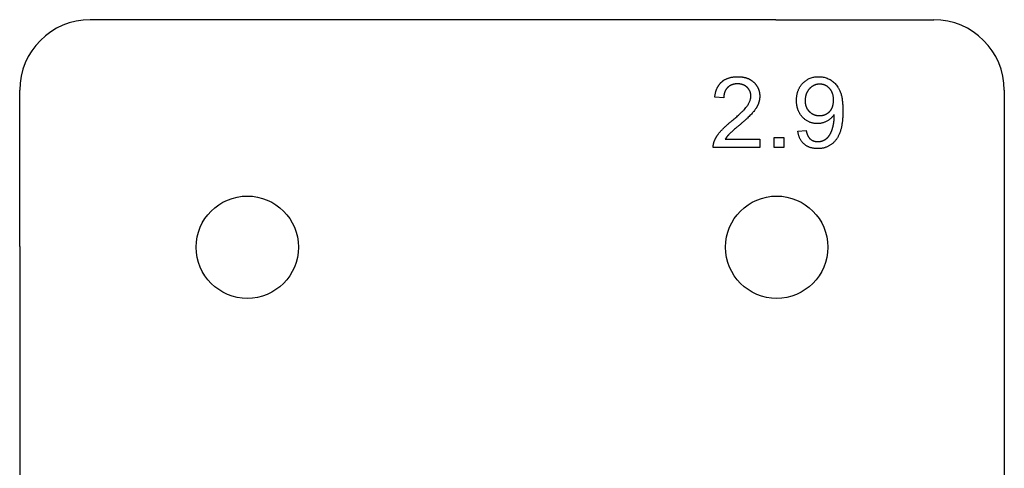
# Model space of a CAD drawing. Header units: millimetres. Extents: x 10 to 192, y -91 to 170.
# Drawn here: x 25.35 to 53.25, y 52.55 to 65.27 of the extents above; entities that cross this region are included whole.
import ezdxf

# ---------------------------------------------------------------- set-up
doc = ezdxf.new("R2010")
doc.units = ezdxf.units.MM
doc.layers.add('Sketch plane 01', color=7, linetype='Continuous')

msp = doc.modelspace()

# ---------------------------------------------------------------- linework, layer by layer
at = {"layer": 'Sketch plane 01'}
for p, q in [((46.364, 65.271), (27.35, 65.271)), ((46.775, 65.271), (46.364, 65.271)), ((46.775, 65.271), (51.25, 65.271)), ((25.35, 58.843), (25.35, 63.271)), ((45.3, 63.051), (45.048, 63.077)), ((53.25, 63.271), (53.25, 57.861)), ((47.399, 62.111), (47.634, 62.133)), ((45.343, 61.884), (46.323, 61.884)), ((46.323, 61.884), (46.323, 61.649)), ((46.724, 61.649), (46.724, 61.928)), ((46.724, 61.928), (47.003, 61.928)), ((47.003, 61.928), (47.003, 61.649)), ((46.323, 61.649), (45.002, 61.649)), ((47.003, 61.649), (46.724, 61.649)), ((25.35, 58.843), (25.35, 30.107)), ((53.25, 58.797), (53.25, 30.107))]:
    msp.add_line(p, q, dxfattribs=at)
for centre in [(31.8, 58.821), (46.8, 58.821)]:
    msp.add_circle(centre, 1.45, dxfattribs=at)
for centre, start, end in [((27.35, 63.271), 90, 180), ((51.25, 63.271), 0, 90)]:
    msp.add_arc(centre, 2, start, end, dxfattribs=at)
for points, knots in [([(45.048, 63.077), (45.074, 63.36), (45.243, 63.508), (45.412, 63.655), (45.697, 63.655), (45.985, 63.655), (46.153, 63.496), (46.32, 63.336), (46.32, 63.101), (46.32, 62.981), (46.271, 62.865), (46.222, 62.749), (46.108, 62.621), (45.994, 62.493), (45.73, 62.269), (45.509, 62.084), (45.446, 62.017), (45.384, 61.951), (45.343, 61.884)], [0, 0, 0, 0.155886, 0.155886, 0.311772, 0.311772, 0.46915, 0.46915, 0.626527, 0.626527, 0.706581, 0.706581, 0.786634, 0.786634, 0.866688, 0.866688, 0.933344, 0.933344, 1, 1, 1]), ([(47.634, 62.133), (47.664, 61.966), (47.749, 61.891), (47.834, 61.816), (47.966, 61.816), (48.079, 61.816), (48.164, 61.868), (48.249, 61.92), (48.304, 62.007), (48.358, 62.093), (48.395, 62.24), (48.432, 62.388), (48.432, 62.54), (48.432, 62.557), (48.431, 62.589), (48.357, 62.472), (48.23, 62.399), (48.102, 62.326), (47.954, 62.326), (47.705, 62.326), (47.534, 62.506), (47.362, 62.686), (47.362, 62.981), (47.362, 63.285), (47.541, 63.47), (47.72, 63.655), (47.99, 63.655), (48.185, 63.655), (48.347, 63.55), (48.508, 63.445), (48.592, 63.251), (48.676, 63.057), (48.676, 62.689), (48.676, 62.306), (48.593, 62.079), (48.51, 61.852), (48.345, 61.733), (48.181, 61.615), (47.96, 61.615), (47.726, 61.615), (47.577, 61.745), (47.429, 61.875), (47.399, 62.111)], [0, 0, 0, 0.077277, 0.077277, 0.154554, 0.154554, 0.220677, 0.220677, 0.2868, 0.2868, 0.352924, 0.352924, 0.419047, 0.419047, 0.426132, 0.426132, 0.456082, 0.456082, 0.486033, 0.486033, 0.536041, 0.536041, 0.58605, 0.58605, 0.63768, 0.63768, 0.689309, 0.689309, 0.726597, 0.726597, 0.763885, 0.763885, 0.801173, 0.801173, 0.83998, 0.83998, 0.878788, 0.878788, 0.917595, 0.917595, 0.958797, 0.958797, 1, 1, 1]), ([(45.002, 61.649), (44.999, 61.737), (45.031, 61.819), (45.081, 61.954), (45.192, 62.085), (45.303, 62.216), (45.513, 62.388), (45.839, 62.655), (45.954, 62.811), (46.068, 62.967), (46.068, 63.106), (46.068, 63.252), (45.964, 63.352), (45.859, 63.452), (45.692, 63.452), (45.515, 63.452), (45.408, 63.346), (45.302, 63.24), (45.3, 63.051)], [0, 0, 0, 0.048959, 0.048959, 0.129484, 0.129484, 0.21001, 0.21001, 0.335098, 0.335098, 0.460186, 0.460186, 0.591405, 0.591405, 0.722625, 0.722625, 0.861312, 0.861312, 1, 1, 1]), ([(48.02, 63.452), (47.857, 63.452), (47.735, 63.319), (47.614, 63.185), (47.614, 62.972), (47.614, 62.782), (47.729, 62.662), (47.844, 62.543), (48.013, 62.543), (48.184, 62.543), (48.294, 62.662), (48.403, 62.782), (48.403, 62.993), (48.403, 63.204), (48.291, 63.328), (48.178, 63.452), (48.02, 63.452)], [0, 0, 0, 0.134888, 0.134888, 0.269776, 0.269776, 0.390829, 0.390829, 0.511882, 0.511882, 0.633912, 0.633912, 0.755941, 0.755941, 0.877971, 0.877971, 1, 1, 1])]:
    msp.add_open_spline(points, degree=2, knots=knots, dxfattribs=at)

doc.saveas('drawing.dxf')
